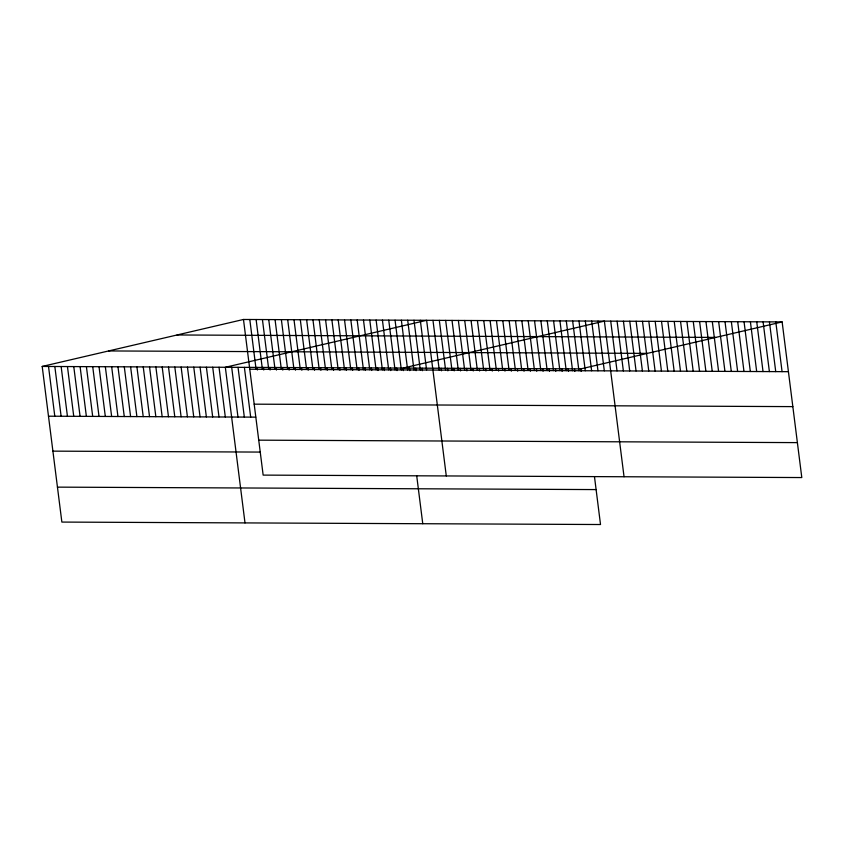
<?xml version="1.0" encoding="UTF-8"?>
<svg xmlns="http://www.w3.org/2000/svg" width="844" height="844" viewBox="0 0 844 844"><rect width="100%" height="100%" fill="white"/><g stroke="black" fill="none" stroke-linecap="round" stroke-linejoin="round"><path stroke-width="1.27" d="M594.482 476.723L600.517 524.525L61.865 522.077L42.2 366.444L243.483 319.475L782.135 321.923L801.8 477.556L263.149 475.109L243.483 319.475M42.2 366.444L580.851 368.891L782.135 321.923M177.061 334.973L715.712 337.421M108.623 350.946L647.274 353.393M249.771 369.229L788.423 371.676M254.181 404.171L792.843 406.618M48.488 416.197L255.753 417.136M258.728 440.167L797.39 442.615M52.898 451.139L260.163 452.078M57.445 487.136L596.107 489.583M775.794 321.891L782.071 371.645M769.443 321.87L775.731 371.624M763.092 321.838L769.38 371.592M756.741 321.807L763.029 371.56M750.4 321.775L756.678 371.529M744.049 321.754L750.337 371.508M737.698 321.722L743.986 371.476M731.347 321.691L737.635 371.444M725.007 321.659L731.284 371.413M718.655 321.638L724.943 371.392M712.304 321.606L718.592 371.36M705.953 321.575L712.241 371.328M699.613 321.543L705.89 371.297M693.262 321.522L699.549 371.276M686.91 321.49L693.198 371.244M680.559 321.458L686.847 371.212M674.219 321.437L680.496 371.191M667.868 321.406L674.156 371.16M661.517 321.374L667.804 371.128M655.166 321.342L661.453 371.096M648.825 321.321L655.102 371.075M642.474 321.29L648.762 371.043M636.123 321.258L642.411 371.012M629.772 321.226L636.059 370.98M623.431 321.205L629.708 370.959M617.08 321.174L623.368 370.927M610.729 321.142L617.017 370.896M624.043 476.744L604.378 321.11L403.094 368.079L403.421 370.632M598.037 321.089L604.315 370.843M591.686 321.058L597.974 370.811M585.335 321.026L591.623 370.78M578.984 321.005L585.272 370.748M580.851 368.891L581.178 371.444M572.643 320.973L578.921 370.727M574.511 368.86L574.827 371.413M566.292 320.942L572.58 370.695M568.16 368.839L568.476 371.381M559.941 320.91L566.229 370.664M561.809 368.807L562.136 371.36M553.59 320.889L559.878 370.643M555.457 368.775L555.785 371.328M547.25 320.857L553.537 370.611M549.117 368.744L549.433 371.297M540.899 320.825L547.186 370.579M542.766 368.722L543.082 371.265M534.547 320.794L540.835 370.548M536.415 368.691L536.742 371.244M528.207 320.773L534.484 370.527M530.064 368.659L530.391 371.212M521.856 320.741L528.144 370.495M523.723 368.628L524.04 371.181M515.505 320.709L521.792 370.463M517.372 368.606L517.688 371.16M509.154 320.678L515.441 370.432M511.021 368.575L511.348 371.128M502.813 320.657L509.09 370.411M504.67 368.543L504.997 371.096M496.462 320.625L502.75 370.379M498.329 368.512L498.646 371.065M490.111 320.593L496.399 370.347M491.978 368.49L492.295 371.043M483.76 320.572L490.047 370.316M485.627 368.459L485.954 371.012M477.419 320.541L483.696 370.294M479.276 368.427L479.603 370.98M471.068 320.509L477.356 370.263M472.935 368.406L473.252 370.949M464.717 320.477L471.005 370.231M466.584 368.374L466.901 370.927M458.366 320.456L464.654 370.21M460.233 368.343L460.56 370.896M452.025 320.425L458.303 370.178M453.882 368.311L454.209 370.864M445.674 320.393L451.962 370.147M447.542 368.29L447.858 370.832M439.323 320.361L445.611 370.115M441.19 368.258L441.507 370.811M432.972 320.34L439.26 370.094M446.286 475.942L426.631 320.309L225.337 367.277L245.003 522.911M420.312 320.277L426.6 370.031M422.148 368.174L422.464 370.716M413.993 320.245L420.28 369.999M415.797 368.142L416.113 370.695M407.684 320.224L413.971 369.978M409.445 368.111L409.773 370.664M401.364 320.192L407.652 369.946M416.725 475.921L422.76 523.713M395.055 320.161L401.333 369.915M396.754 368.058L397.07 370.611M388.736 320.14L395.024 369.894M390.403 368.026L390.719 370.579M382.416 320.108L388.704 369.862M384.052 367.995L384.379 370.548M376.107 320.076L382.385 369.83M377.701 367.973L378.028 370.516M369.788 320.045L376.076 369.799M371.36 367.942L371.676 370.495M363.479 320.024L369.756 369.777M365.009 367.91L365.325 370.463M357.16 319.992L363.447 369.746M358.658 367.878L358.985 370.432M350.84 319.96L357.128 369.714M352.307 367.857L352.634 370.4M344.531 319.939L350.809 369.693M345.966 367.826L346.283 370.379M338.212 319.908L344.5 369.661M339.615 367.794L339.932 370.347M331.892 319.876L338.18 369.63M333.264 367.762L333.591 370.316M325.584 319.844L331.871 369.598M326.913 367.741L327.24 370.284M319.264 319.823L325.552 369.577M320.572 367.71L320.889 370.263M312.955 319.792L319.232 369.545M314.221 367.678L314.548 370.231M306.636 319.76L312.924 369.514M307.87 367.646L308.197 370.199M300.316 319.739L306.604 369.482M301.519 367.625L301.846 370.178M294.007 319.707L300.295 369.461M295.178 367.594L295.495 370.147M287.688 319.676L293.976 369.429M288.827 367.562L289.154 370.115M281.379 319.644L287.656 369.398M282.476 367.541L282.803 370.083M275.06 319.623L281.347 369.377M276.125 367.509L276.452 370.062M268.74 319.591L275.028 369.345M269.785 367.478L270.101 370.031M262.431 319.559L268.719 369.313M263.433 367.446L263.761 369.999M256.112 319.528L262.4 369.282M257.082 367.425L257.409 369.967M249.803 319.507L256.08 369.261M244.391 367.362L250.679 417.115M238.04 367.33L244.327 417.084M231.689 367.309L237.976 417.063M219.029 367.245L225.316 416.999M212.709 367.214L218.997 416.968M206.4 367.193L212.677 416.947M200.081 367.161L206.369 416.915M193.761 367.129L200.049 416.883M187.452 367.108L193.74 416.862M181.133 367.077L187.421 416.83M174.824 367.045L181.101 416.799M168.505 367.013L174.792 416.767M162.185 366.992L168.473 416.746M155.876 366.961L162.164 416.714M149.557 366.929L155.845 416.683M143.248 366.908L149.525 416.651M136.928 366.876L143.216 416.63M130.609 366.845L136.897 416.598M124.3 366.813L130.588 416.567M117.981 366.792L124.268 416.546M111.672 366.76L117.949 416.514M105.352 366.729L111.64 416.482M99.033 366.697L105.321 416.451M92.724 366.676L99.012 416.43M86.404 366.644L92.692 416.398M80.096 366.612L86.373 416.366M73.776 366.591L80.064 416.345M67.457 366.56L73.745 416.314M61.148 366.528L67.436 416.282M54.828 366.496L61.116 416.25M48.519 366.475L54.797 416.229"/></g></svg>
